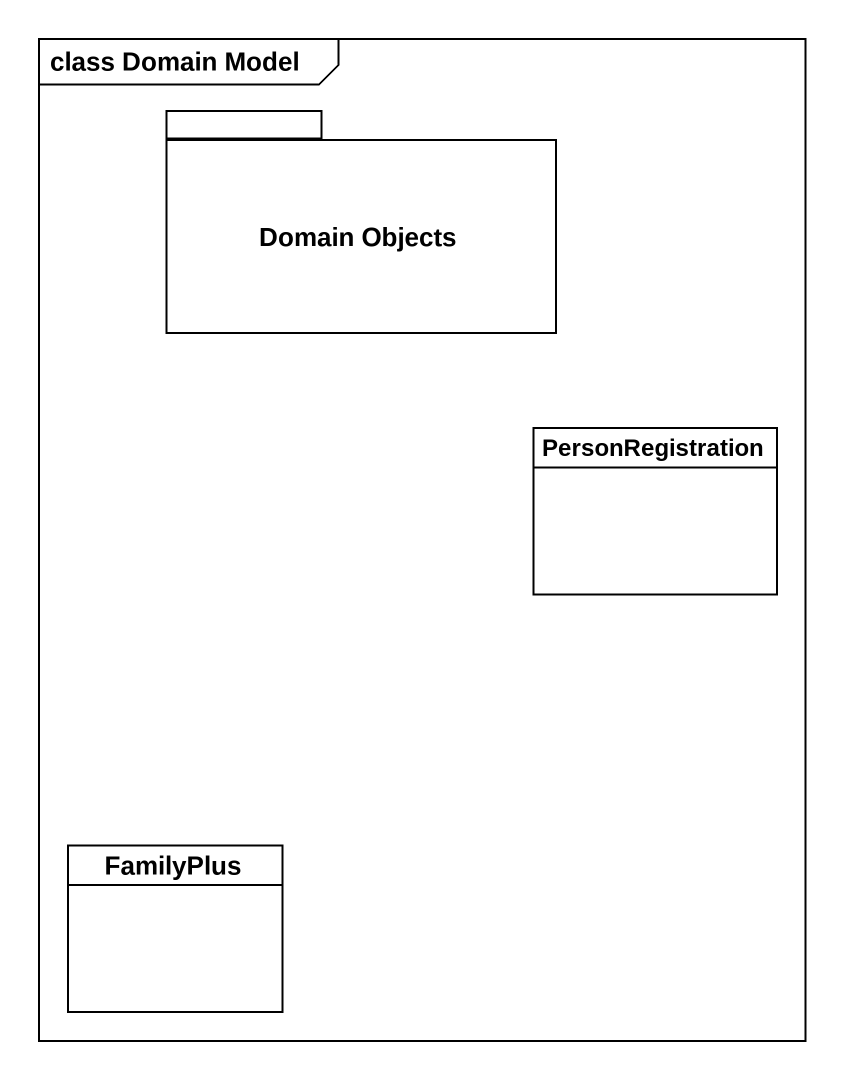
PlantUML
@startuml
mainframe class Domain Model
hide circle
hide empty members
package "Domain Objects" as Domain_Objects {
}
class PersonRegistration
class FamilyPlus
@enduml
